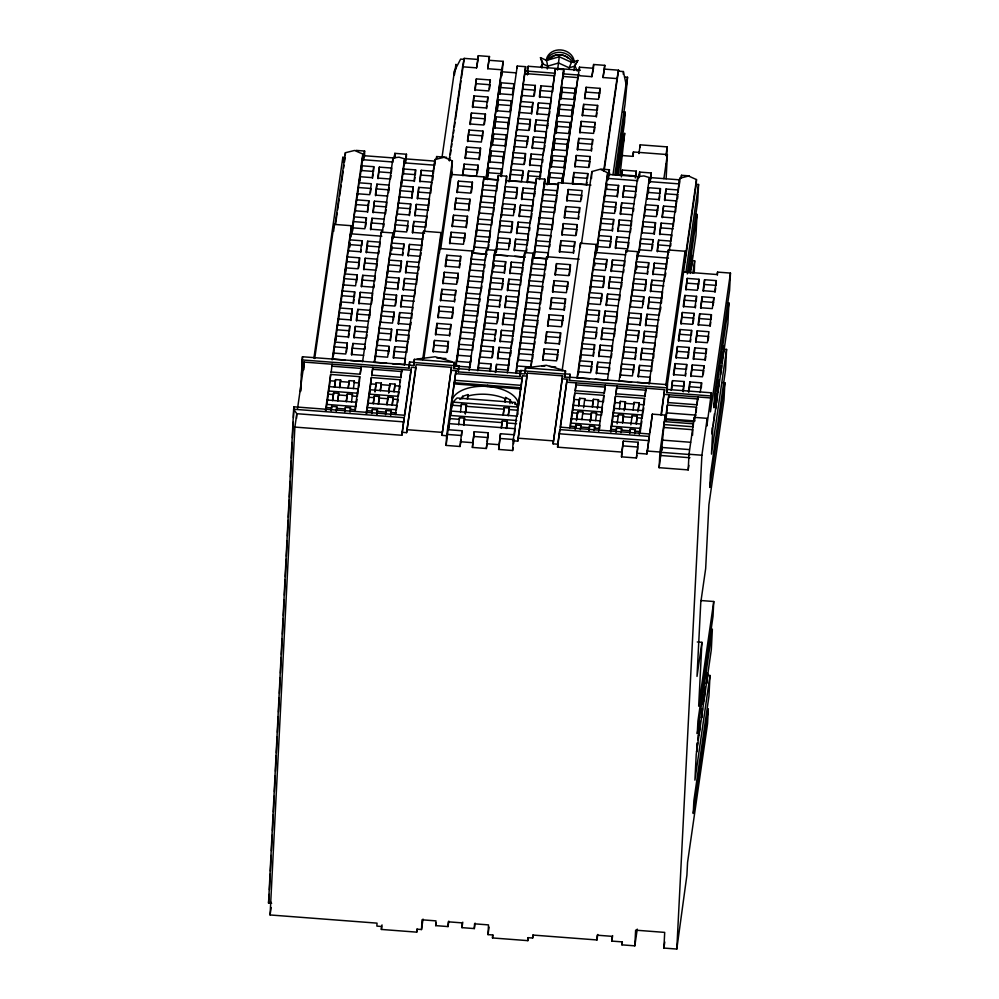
<?xml version="1.0" encoding="UTF-8"?>
<svg xmlns="http://www.w3.org/2000/svg" width="999" height="999" viewBox="0 0 999 999"><rect width="100%" height="100%" fill="white"/><g stroke="black" fill="none" stroke-linecap="round" stroke-linejoin="round"><path stroke-width="1.5" d="M666.832 388.386L696.228 184.328L698.563 184.503L697.677 201.761L687.287 273.901M342.794 162.338L342.832 157.305L345.167 157.48L344.493 162.113M691.433 263.199L691.121 269.206L692.357 260.677L694.68 260.864L694.255 272.665M694.717 214.273L697.04 214.448L695.991 235.077L690.459 273.451M269.218 894.392L268.544 903.059L271.653 903.296M269.455 889.722L270.242 874.137M270.404 871.016L271.191 855.431M271.428 850.761L272.228 835.176M272.465 830.506L273.251 814.922M273.414 811.8L274.201 796.228M274.438 791.545L275.237 775.961M275.474 771.29L276.261 755.706M276.423 752.597L277.21 737.012M277.447 732.329L278.246 716.758M278.484 712.075L279.196 698.051M279.433 693.381L280.22 677.797M280.457 673.126L281.256 657.542M281.406 654.42L282.205 638.836M282.442 634.165L283.229 618.581M283.391 615.471L284.178 599.887M284.415 595.204L285.214 579.62M285.364 576.51L286.238 559.365M286.401 556.256L287.188 540.671M287.425 536.001L288.224 520.417M288.374 517.295L289.248 500.149M289.41 497.04L290.197 481.456M290.434 476.785L291.233 461.201M291.383 458.079L292.183 442.495M292.42 437.824L293.207 422.24M293.444 417.57L293.993 406.805L404.433 415.247L411.338 367.295L415.996 367.644L411.413 399.388M417.145 929.12L416.72 932.142L381.381 929.445L381.531 926.473L376.873 926.11L377.023 923.138L270.08 914.959L294.88 427.085L296.803 413.698L293.644 409.24L293.993 406.805M296.566 418.369L296.803 413.698L403.758 421.878L404.083 417.682L293.644 409.24L268.544 903.059L270.854 902.072M300.412 391.521L302.472 356.755L409.415 364.935L409.578 361.963L414.223 362.325L414.373 359.34L454.358 362.4L453.758 368.544L458.404 368.893L458.866 365.734L454.208 365.372M300.736 390.996L301.211 381.668M301.523 375.437L302.472 356.755M303.858 369.692L304.245 362.088L297.54 408.541M333.691 231.331L334.041 224.388L351.473 225.712L350.911 236.825M326.086 410.302L327.272 400.012L356.343 402.235M327.335 401.685L329.208 386.625L358.266 388.848M329.483 386.8L330.669 374.438L359.727 376.66L359.465 381.743M333.304 355.432L333.429 353.047L345.754 353.983L347.327 343.032L335.002 342.095L333.579 355.07M331.206 410.701L331.68 406.368L336.8 406.768L336.326 411.089M335.764 338.386L335.639 340.771L338.336 318.968L350.661 319.905L352.235 308.953L339.91 308.004L338.486 320.991M345.279 155.095L345.404 152.722L354.545 150.462L362.837 154.058L362.462 161.388M332.667 400.574L333.616 392.982L338.723 393.369L337.774 400.961M338.211 321.341L338.336 318.968M334.59 387.187L335.539 379.595L340.659 379.982L339.71 387.575M340.671 304.308L340.547 306.681L343.244 284.877L355.569 285.826L357.155 274.875L344.83 273.926L343.594 285.539M345.642 269.031L345.467 272.602L348.164 250.799L360.477 251.748L362.063 240.784L349.737 239.847L348.514 251.448M349.95 246.978L350.149 243.019M350.412 237.725L350.612 233.766L381.855 236.226M352.322 231.393L352.51 227.822L364.835 228.771L366.408 217.807L354.083 216.87L352.46 231.219M346.491 351.898L347.327 343.032M344.917 411.75L345.404 407.417L350.512 407.817L350.437 409.403L355.544 409.79M337.462 325.05L349.787 325.999L349.538 330.756L337.212 329.807M355.307 211.438L357.417 193.744L369.742 194.68L371.316 183.729L358.991 182.792L357.567 195.767M346.378 401.623L347.327 394.031L352.447 394.418L352.36 396.016L357.48 396.403M357.292 196.129L357.417 193.744M351.011 320.554L352.235 308.953M349.263 380.644L348.176 388.149L349.263 380.644L354.37 381.031L354.295 382.617L359.403 383.017M361.451 165.747L373.776 166.683L372.19 177.647L359.877 176.698L359.628 181.456L362.674 157.23M342.37 290.971L354.695 291.908L354.458 296.666L342.133 295.729M351.673 355.07L352.909 343.456L365.234 344.405M361.763 170.767L362.05 165.21M356.518 282.367L357.155 274.875M354.133 338.024L355.357 326.423L367.682 327.36L367.57 329.745M363.461 160.277L364.61 151.049L356.006 150.387M359.428 261.401L359.603 257.829L347.277 256.893M356.593 320.991L357.817 309.378L370.142 310.327L369.505 317.819M362.063 240.784L361.813 245.554L349.5 244.605M359.041 303.946L360.277 292.332L372.602 293.281L372.477 295.654M355.607 408.728L356.131 403.696M362.487 280.057L362.724 275.299L375.05 276.236L374.812 280.994L362.487 280.057L361.501 286.9M357.53 395.342L358.054 390.309M366.283 220.192L366.408 217.807M363.961 269.867L365.184 258.254L377.51 259.203L377.385 261.576M367.632 212.375L368.868 200.774L356.543 199.825M360.352 373.614L361.201 366.446L360.077 374.225L331.019 372.003M367.395 245.979L367.644 241.221L379.957 242.158L379.72 246.915L367.395 245.979L366.408 252.822M373.776 166.683L373.539 171.453L361.213 170.504M365.11 346.778L364.985 349.163L352.659 348.226M370.754 229.845L371.99 218.244L384.315 219.181M373.214 212.799L374.438 201.199L386.763 202.135L386.588 205.707M375.674 195.767L376.898 184.153L389.223 185.102M366.783 413.424L367.969 403.121L397.028 405.344L396.391 409.727L367.332 407.505M378.122 178.721L379.358 167.12L391.683 168.057L391.496 171.628M368.019 404.795L369.892 389.735L398.963 391.958L398.326 396.341L369.268 394.118M369.73 392.907L371.353 377.56L400.412 379.782L400.287 382.317M371.79 375.811L372.827 367.332L371.703 375.124L400.761 377.347L401.885 369.555L400.849 378.034M377.01 414.198L377.485 409.877L372.365 409.49L372.29 411.076L367.17 410.676M381.193 233.641L381.268 232.055L392.894 232.942L392.545 239.96M375.149 358.629L375.274 356.243L387.6 357.192L389.173 346.241L376.86 345.292L375.424 358.266M373.351 403.683L374.3 396.091L379.408 396.491L378.471 404.083M377.485 343.968L377.734 339.21L390.06 340.147L391.633 329.195L379.308 328.246L378.084 339.86M375.062 391.795L376.223 382.704L381.343 383.092L380.394 390.684M380.532 322.814L382.642 305.12L394.967 306.069L396.541 295.117L384.215 294.168L382.592 308.516M388.586 192.595L389.098 187.475M385.452 288.736L387.55 271.041L399.875 271.99L401.461 261.026L389.135 260.09L387.512 274.438M392.769 162.313L392.982 157.954L398.976 157.18L404.607 158.841L404.32 164.598M387.375 274.613L387.487 272.228M394.58 158.317L394.83 153.359L406.456 154.246L406.206 159.203M390.359 254.658L392.819 234.528M391.783 250.287L391.983 246.478M394.23 233.404L394.355 231.031L406.68 231.968L408.254 221.016L395.929 220.067L394.505 233.042M388.536 353.733L389.111 347.427M390.721 415.247L391.196 410.926L386.089 410.539L386.001 412.125L377.397 411.463M387.075 404.732L388.012 397.14L393.131 397.54L392.182 405.132L393.131 397.54M391.446 332.767L391.633 329.195M397.165 214.635L399.263 196.94L411.588 197.889L413.174 186.925L400.849 185.989L399.425 198.963M388.786 392.844L389.947 383.753L395.055 384.14L394.118 391.733M393.456 319.655L394.093 312.15L381.768 311.213M401.598 182.28L401.486 184.665L404.533 160.427M396.366 298.676L396.541 295.117M394.518 351.423L394.755 346.665L407.08 347.602L406.843 352.36L394.518 351.423L393.531 358.266M403.608 173.963L403.821 169.805M397.764 289.673L399.001 278.072L386.675 277.123M395.979 341.221L397.215 329.62L409.54 330.569L410.189 325.999M401.273 264.598L401.461 261.026M399.425 317.345L399.662 312.575L411.988 313.524L411.75 318.281L399.425 317.345L398.439 324.188M391.583 243.044L403.908 243.993L403.671 248.751L391.346 247.802M400.899 307.143L402.122 295.542L414.448 296.478L415.109 291.92M403.346 290.11L404.583 278.496L416.895 279.445L417.782 273.351L405.457 272.415L407.03 261.451L419.355 262.4L420.017 257.829M405.806 273.064L407.03 261.451M398.389 203.034L410.714 203.971L410.477 208.729L398.151 207.792M408.266 256.019L409.49 244.418L421.815 245.354L423.551 231.231L440.996 232.567L440.422 243.669M411.938 198.539L413.174 186.925M294.88 427.085L401.823 435.264L404.083 417.682M403.296 168.943L415.621 169.892L415.384 174.65L403.059 173.701M412.612 233.042L413.836 221.441L426.161 222.377M415.06 216.009L416.296 204.395L428.621 205.344L429.495 199.251L417.17 198.314L418.743 187.362L431.068 188.299L430.831 193.057L418.506 192.12L417.52 198.963M302.023 359.927L408.966 368.107L409.578 361.963M418.506 192.12L418.743 187.362M401.973 432.292L406.618 432.642L416.146 364.672L451.486 367.37L441.958 435.352L446.615 435.701L455.981 370.704L451.336 370.342M419.98 181.918L421.203 170.317L433.529 171.254L434.752 162.737M416.72 283.004L416.895 279.445M409.115 365.122L413.761 365.484L414.373 359.34M421.628 248.926L421.815 245.354M426.098 223.576L425.924 227.148L413.598 226.199M428.496 207.717L428.621 205.344M433.404 173.639L433.529 171.254M434.615 165.509L434.915 159.565L444.056 157.305L452.347 160.901L451.523 177.298M436.575 158.541L436.675 156.556L446.678 157.33M433.241 352.035L434.478 340.434L448.426 341.496L448.301 343.881M439.51 252.697L439.722 248.539L472.277 251.024L470.067 270.704M436.688 328.147L436.925 323.389L450.874 324.463L450.636 329.22L436.688 328.147L435.701 335.002M438.161 317.957L439.385 306.356L453.334 307.417L453.209 309.802M441.595 294.068L441.845 289.31L455.794 290.372L455.544 295.142L441.595 294.068L440.609 300.924M443.069 283.878L444.293 272.265L458.241 273.339L457.417 282.205M454.258 75.1L454.47 70.941L460.639 59.103L464.123 59.378L464.173 58.379L478.121 59.453L476.56 67.857L462.612 66.783L449.088 160.589M455.656 69.755L455.931 64.323L454.395 74.975M446.516 259.99L446.753 255.232L460.701 256.293L460.464 261.051L446.516 259.99L445.529 266.833M451.298 177.085L451.436 174.438L483.991 176.923L481.381 199.338M449.875 243.856L451.098 232.255L465.047 233.316L464.41 240.821M416.72 932.142L416.87 929.17L421.516 929.532L423.027 919.068M441.958 435.352L451.486 367.37M452.322 226.823L453.558 215.21L467.507 216.284L467.32 219.842M454.782 209.778L456.006 198.177L469.955 199.238L468.731 210.839M457.242 192.732L458.466 181.131L472.415 182.193L472.24 185.764M421.516 929.532L422.015 919.804L435.964 920.878L435.714 925.636L448.039 926.572L448.826 921.103M461.051 439.635L460.064 446.491L446.116 445.417L446.615 435.701M446.116 445.417L448.813 423.613L515.309 428.708M448.738 425.112L448.514 429.57L450.886 411.064L517.382 416.146M450.886 411.064L450.724 414.235L451.998 398.339M462.874 175.724L464.098 164.123L478.046 165.185L477.41 172.69M453.758 368.544L454.358 362.4M451.448 409.24L453.384 401.648L457.03 397.989L515.097 402.435L517.619 406.568L517.944 414.323M454.42 382.717L520.916 387.799L518.344 406.393A33.367 17.532 2.9 0 0 487.599 386.451A33.367 17.532 2.9 0 0 451.848 401.311L455.981 370.704M454.707 381.468L454.77 380.282L521.266 385.364L521.203 386.551L522.477 375.786L527.122 376.148L527.272 373.164L562.612 375.874L553.096 443.843L557.742 444.205L559.852 429.595L649.125 436.426L648.913 439.223M466.308 151.836L466.558 147.078L480.507 148.139L480.257 152.909L466.308 151.836L465.322 158.679M456.318 366.109L456.668 359.365M457.317 357.642L457.442 355.257L471.391 356.318L470.517 362.412L456.568 361.338L457.442 355.257M467.782 141.646L469.006 130.032L482.954 131.106L482.317 138.599M457.392 358.653L459.89 338.211L473.838 339.285L473.189 343.843M565.347 373.876L569.992 374.238L569.542 377.397L564.885 377.035L565.496 370.904L525.511 367.844L525.362 370.816L520.704 370.467L520.104 376.598L458.254 371.878L458.404 368.893M470.242 124.6L471.466 112.999L485.414 114.061L485.239 117.632M458.254 371.878L458.866 365.734M460.239 338.873L462.35 321.178L476.298 322.24L475.299 330.706M462.175 324.75L462.35 321.178M473.676 100.712L473.926 95.954L487.874 97.015L487.624 101.786L473.676 100.712L472.689 107.567M463.686 314.985L464.81 304.133L478.758 305.195L477.634 316.046L463.686 314.985L462.3 324.563M475.149 90.522L476.373 78.909L490.322 79.982L490.209 82.355M463.723 425.199L464.585 418.131L459.478 417.744L459.39 419.33L450.099 418.618M478.184 58.192L478.309 55.682L489.473 56.531L487.724 68.706L501.673 69.768L503.234 61.364L489.285 60.302M465.159 304.782L467.257 287.088L481.206 288.162L480.332 294.243L466.383 293.182M465.359 413.836L466.521 404.745L461.401 404.345L461.326 405.931L453.034 405.307M467.145 289.473L467.257 287.088M460.064 446.491L461.888 430.769L447.939 429.707M467.482 399.051L467.982 394.568L462.549 396.353L462.475 397.939L459.815 399.413M468.593 280.894L469.717 270.055L483.666 271.116L482.542 281.968L468.593 280.894L467.42 289.111M461.888 430.769L461.65 435.527L447.702 434.465M474.413 247.727L476.523 230.032L490.472 231.106L489.41 240.759M476.461 231.231L476.273 234.79L478.971 212.999L492.919 214.061L492.27 218.631M470.392 364.785L470.616 360.427M479.32 213.649L481.431 195.954L495.379 197.015L494.38 205.482M481.243 199.525L481.368 197.14M448.039 926.572L448.289 921.815L462.237 922.889L461.988 927.646L474.313 928.583L475.099 923.113M486.938 444.393L486.338 448.501L472.39 447.427L474.213 431.718L488.161 432.779L487.325 441.645M472.39 447.427L474.213 431.718M488.399 172.752L488.648 167.982L501.66 168.981L501.423 173.739L488.399 172.752L487.412 179.595M478.246 370.554L478.983 361.064M489.872 162.55L491.096 150.949L504.12 151.935L502.884 163.549M480.107 357.617L482.217 339.922L494.305 340.846L495.879 329.895L483.791 328.971L482.367 341.945M486.313 254.683L486.575 249.663L494.942 250.299L494.53 258.366M482.092 342.307L482.217 339.922M493.306 138.661L493.556 133.903L506.568 134.902L506.331 139.66L493.306 138.661L492.32 145.517M484.552 325.262L484.428 327.647L487.125 305.844L499.213 306.768L500.799 295.816L488.698 294.88L487.275 307.867M494.78 128.471L496.003 116.858L509.028 117.857L507.455 128.809L494.43 127.822L496.003 116.858M491.983 221.341L491.808 224.912L477.859 223.838M497.24 111.426L498.464 99.825L511.488 100.824L511.301 104.383M489.46 291.184L489.335 293.556L492.032 271.753L504.12 272.69L505.706 261.726L493.618 260.801L492.382 272.415M500.674 87.537L500.924 82.78L513.936 83.779L513.698 88.536L500.674 87.537L499.687 94.393M501.373 75.724L501.573 71.753L516.446 72.89M503.234 61.364L501.785 75.912M506.331 182.642L506.655 176.199L498.289 175.562L496.715 190.821L482.767 189.76M487.599 386.451L487.662 385.252M493.818 267.882L494.03 263.836M496.203 252.347L496.378 248.788L508.479 249.713L510.052 238.749L497.964 237.824L496.341 252.173M486.338 448.501L488.161 432.779M490.334 371.478L490.971 363.973L478.883 363.049L479.757 356.968L491.845 357.892L493.431 346.928L481.343 346.004M493.244 350.499L493.431 346.928M500.174 225.549L500.424 220.791L512.512 221.716L512.262 226.473L500.174 225.549L499.188 232.392M501.173 217.083L501.298 214.698L513.386 215.622L514.96 204.67L502.872 203.746L501.448 216.721M495.879 329.895L495.641 334.653L483.553 333.728M498.151 316.421L498.339 312.849L486.251 311.925M504.095 198.314L505.332 186.701L517.42 187.625L517.232 191.196M495.916 371.903L496.553 364.398L508.641 365.322L509.515 359.24L497.427 358.316L499.013 347.365L511.101 348.289L511.975 342.195L499.887 341.271L501.461 330.319L513.548 331.243L514.435 325.162L502.335 324.238L503.921 313.274L516.008 314.198L515.771 318.968L503.671 318.044L502.684 324.887M508.391 125.362L508.966 119.043M500.799 295.816L500.549 300.574L488.461 299.65M497.777 358.966L499.013 347.365M503.134 281.144L503.246 278.771L491.158 277.847M500.237 341.92L501.461 330.319M504.483 273.339L505.706 261.726M509.74 181.306L511.838 163.611L523.926 164.535L525.511 153.571L513.424 152.647L512.187 164.261M503.671 318.044L503.921 313.274M517.145 68.019L517.257 66.046L525.624 66.683L525.324 72.627M474.313 928.583L474.55 923.825L488.499 924.899L488.012 934.614L492.657 934.964L492.507 937.949L527.847 940.646L528.284 937.624M513.011 447.764L512.612 450.512L498.663 449.438L500.487 433.728L514.435 434.79L515.097 430.232M505.144 307.842L506.368 296.241L518.469 297.165L519.343 291.071L507.255 290.147L508.828 279.196L520.916 280.12L520.679 284.877L508.591 283.953L507.604 290.809M514.173 148.951L514.298 146.566L526.386 147.49L527.959 136.538L515.871 135.614L514.248 149.962M509.415 246.254L509.989 239.947M498.663 449.438L500.487 433.728M508.591 283.953L508.828 279.196M506.493 428.471L507.367 421.403L502.26 421.016L502.172 422.602L464.51 419.717M517.095 130.182L519.205 112.487L531.293 113.411L532.879 102.46L520.791 101.523L519.355 114.51M510.052 273.763L511.288 262.15L523.376 263.074L524.6 254.558M503.234 415.209L504.183 407.617L509.303 408.017L508.354 415.609M519.08 114.86L519.205 112.487M514.323 212.175L514.96 204.67M505.157 401.935L505.644 397.452L510.439 400.012L510.352 401.598L512.549 403.434M521.416 100.2L521.665 95.442L533.753 96.366L535.327 85.415L523.239 84.49L522.015 96.091M508.454 368.893L508.741 363.349M514.398 250.786L515.634 239.173L527.722 240.11L528.596 234.016L516.508 233.092L518.094 222.14L530.182 223.064L531.056 216.983L518.968 216.046L520.541 205.095L532.629 206.019L533.516 199.937L521.416 199.013L523.001 188.062L535.089 188.986L536.413 178.471L544.792 179.121L544.38 187.05M510.464 355.781L510.976 350.661M516.858 233.741L518.094 222.14M513.436 333.629L513.548 331.243M519.318 216.708L520.541 205.095M527.335 74.7L528.221 66.271L580.357 70.255M528.096 68.644L528.221 66.271M522.415 178.122L522.989 171.803M521.765 199.663L523.001 188.062M525.324 157.143L525.511 153.571M518.281 300.736L518.469 297.165M527.322 144.031L527.959 136.538M512.612 450.512L513.111 440.784L522.477 375.786M514.985 404.545L515.097 402.435M516.371 373.464L517.107 363.986M530.232 123.064L530.419 119.493L518.331 118.569M523.251 265.459L523.376 263.074M518.244 360.527L520.342 342.844L534.29 343.906L533.291 352.372M527.41 182.655L528.633 171.041L540.721 171.965L541.595 165.884L529.507 164.96L531.093 154.008L543.181 154.932L544.055 148.839L531.967 147.914L533.541 136.963L545.629 137.887L546.515 131.806L534.415 130.881L536.001 119.917L548.089 120.842L548.963 114.76L536.875 113.836L538.461 102.885L550.549 103.809L551.423 97.715L539.335 96.791L540.909 85.839L552.996 86.763L555.382 68.956L563.748 69.593L563.099 77.984M524.45 257.605L524.7 252.572L533.079 253.222L532.592 262.799M520.167 346.403L520.342 342.844M531.643 114.061L532.879 102.46M520.304 346.228L522.802 325.799L536.75 326.86L536.088 331.431M529.857 165.609L531.093 154.008M518.344 406.393L518.493 403.421M520.104 376.598L520.704 370.467M535.152 88.986L535.327 85.415M527.534 243.669L527.722 240.11M513.111 440.784L517.757 441.146L527.272 373.164M523.151 326.448L525.249 308.753L539.21 309.827L538.324 315.909L524.375 314.847M532.317 148.564L533.541 136.963M525.137 311.139L525.249 308.753M526.598 302.56L527.709 291.72L541.658 292.782L540.546 303.634L526.598 302.56L525.412 310.776M534.765 131.531L536.001 119.917M532.629 206.019L532.392 210.777L520.304 209.852M528.059 292.37L530.169 274.675L544.118 275.736M537.225 114.485L538.461 102.885M525.511 367.844L524.9 373.988L520.254 373.626M534.453 196.478L534.964 191.358M530.319 276.698L532.979 255.195M539.685 97.452L540.909 85.839M534.453 252.884L534.265 256.456L536.975 234.653L550.924 235.727L550.037 241.808L536.088 240.747M540.721 171.965L540.484 176.723L528.396 175.799M537.325 235.314L539.423 217.62L553.371 218.681L552.31 228.334M539.248 221.191L539.423 217.62M540.759 211.426L541.883 200.574L555.831 201.648L554.707 212.487L540.759 211.426L539.385 221.004M545.454 141.458L545.629 137.887M542.232 201.224L544.692 181.106M544.18 186.513L544.33 183.529L558.291 184.603L558.391 182.617L590.933 185.102M547.452 128.347L547.964 123.227M550.362 107.38L550.549 103.809M552.934 87.949L552.759 91.521L540.671 90.597M548.788 184.291L550.024 172.677L563.036 173.676L562.212 182.542M579.22 259.203L546.678 256.718L545.454 269.543L531.505 268.481M552.235 160.402L552.472 155.644L565.496 156.631L565.259 161.401L552.235 160.402L551.248 167.245M542.981 360.439L544.218 348.826L558.166 349.887L558.041 352.272M553.708 150.2L554.932 138.599L567.956 139.598L567.32 147.09M549.925 244.193L549.8 246.566L535.851 245.504M546.428 336.551L546.665 331.78L560.614 332.854L560.377 337.612L546.428 336.551L545.442 343.394M556.156 133.167L557.392 121.553L570.404 122.552L570.229 126.124M547.889 326.348L549.125 314.747L563.074 315.809L562.237 324.675M558.616 116.121L559.84 104.52L572.864 105.507L572.227 113.012M551.336 302.46L551.585 297.702L565.534 298.776L565.284 303.534L551.336 302.46L550.349 309.315M561.076 99.088L562.3 87.475L575.324 88.474L575.199 90.847M557.292 193.069L558.291 184.603M552.809 292.27L554.033 280.657L567.981 281.73L566.408 292.682L552.459 291.621L554.033 280.657M556.243 268.381L556.493 263.624L570.441 264.685L570.204 269.443L556.243 268.381L555.257 275.225M560.601 245.404L560.839 240.647L574.787 241.708L574.55 246.478L560.601 245.404L559.615 252.248M562.062 235.215L563.299 223.601L577.247 224.675L577.122 227.048M527.847 940.646L527.996 937.674L532.654 938.024L533.066 935.101M553.096 443.843L562.612 375.874M565.509 211.326L565.746 206.568L579.695 207.63L579.457 212.387L565.509 211.326L564.522 218.169M566.97 201.124L568.206 189.523L582.155 190.584L580.581 201.548L566.62 200.474L568.206 189.523M532.654 938.024L532.804 935.052L596.965 939.959L597.764 934.477M638.099 444.642L638.224 442.27L623.339 441.133L621.765 452.085L557.592 447.177L557.742 444.205M567.345 289.223L567.919 282.917M573.601 177.273L573.838 172.515L587.787 173.576L587.549 178.334L573.601 177.273L572.614 184.116M579.345 69.98L579.495 67.195L593.443 68.269L593.631 64.498L604.795 65.347L603.034 77.522L616.995 78.596L618.556 70.192L604.607 69.118M564.885 377.035L565.496 370.904M575.062 167.083L576.298 155.469L590.247 156.531L590.122 158.916M578.508 143.194L578.746 138.424L592.694 139.498L592.457 144.256L578.508 143.194L577.522 150.037M560.264 428.633L567.12 379.208L562.462 378.846M579.982 132.992L581.206 121.391L595.154 122.452L595.029 124.838M666.795 392.595L667.257 389.435L711.425 392.807L710.976 395.979L666.795 392.595L667.032 387.837L569.393 380.369L569.542 377.397M569.393 380.369L569.992 374.238M583.416 109.103L583.666 104.346L597.614 105.419L597.365 110.177L583.416 109.103L582.429 115.959M584.89 98.913L586.113 87.3L600.062 88.374L599.238 97.24M570.766 423.064L570.604 426.236L575.724 426.635L575.799 425.037L580.918 425.437L580.844 427.023L589.435 427.684L589.522 426.086L594.63 426.486L594.555 428.072L599.675 428.459L599.837 425.287L570.766 423.064L571.403 418.681L600.461 420.904M571.403 418.681L571.241 421.853L573.326 405.294L602.397 407.517L601.598 415.072L596.49 414.685L596.565 413.099L591.445 412.699L590.147 421.715M580.282 247.402L580.494 243.232L596.303 244.443L595.729 255.544M573.326 405.294L573.164 408.466L574.787 393.119L603.846 395.342L603.533 401.685L598.413 401.286L598.488 399.7L593.381 399.313L592.295 406.818M575.224 391.358L576.261 382.892L575.137 390.684L604.208 392.907L605.319 385.114L604.283 393.581M578.121 374.15L578.246 371.765L590.571 372.714L592.145 361.763L579.82 360.814L578.396 373.788M576.785 419.243L577.734 411.65L582.842 412.05L582.767 413.636L591.371 414.285L591.445 412.699M580.581 357.105L580.456 359.49L583.154 337.687L595.479 338.636L597.052 327.672L584.74 326.735L583.304 339.71M579.657 398.264L578.583 405.769L579.657 398.264L584.777 398.651L584.702 400.237L593.294 400.899L593.381 399.313M583.041 340.072L583.154 337.687M591.495 178.509L591.845 171.566L600.174 169.256L607.667 172.777L607.292 180.12M585.489 323.027L585.377 325.412L588.074 303.609L600.387 304.545L601.972 293.594L589.647 292.657L588.224 305.632M592.107 275.612L604.42 276.548L602.847 287.512L590.521 286.563L590.284 291.321L592.981 269.518L605.307 270.467L606.88 259.515L594.555 258.566L593.331 270.18M594.767 265.709L594.892 263.062M595.229 256.443L595.441 252.485L625.661 254.795M597.14 250.112L597.327 246.553L609.652 247.49L611.226 236.538L598.901 235.589L597.277 249.937M592.02 364.136L592.145 361.763M582.28 343.768L594.605 344.717L594.355 349.475L582.042 348.539M600.137 230.157L602.235 212.462L614.56 213.411L616.133 202.447L603.821 201.511L602.197 215.859M602.122 214.847L602.235 212.462M604.457 200.187L604.695 195.429L617.02 196.366L618.593 185.414L606.268 184.465L605.044 196.079M587.187 309.69L599.512 310.639L599.275 315.397L586.95 314.448M596.503 373.788L597.727 362.187L610.052 363.124M606.58 189.485L606.868 183.941M601.336 301.086L601.91 294.78M598.95 356.755L600.187 345.142L612.499 346.091L612.325 349.65M608.279 178.996L609.427 169.768L601.061 169.131M604.42 276.548L604.183 281.306L591.858 280.369M601.41 339.71L602.634 328.097L614.959 329.046M606.243 267.008L606.88 259.515M603.871 322.665L605.094 311.064L617.419 312L617.232 315.572M604.108 171.029L618.556 70.192M607.305 298.776L607.554 294.018L619.867 294.967L619.63 299.725L607.305 298.776L606.318 305.632M611.101 238.911L611.226 236.538M608.778 288.586L610.002 276.985L622.327 277.922L622.202 280.307M601.361 218.556L613.686 219.493L613.436 224.251L601.123 223.314M612.225 264.698L612.462 259.94L624.787 260.876L624.537 265.634L612.225 264.698L611.238 271.541M616.021 204.832L616.133 202.447M623.251 74.226L623.388 71.553L618.506 71.179M617.37 197.015L618.593 185.414M615.584 248.564L616.808 236.963L629.133 237.899M622.015 134.428L623.201 139.985L622.926 145.342L624.687 133.167L619.967 175.562M623.388 71.553L626.048 84.066L625.774 89.423L627.534 77.248L624.587 77.023M619.018 224.675L619.268 219.917L631.58 220.866L631.343 225.624L619.018 224.675L618.031 231.531M622.752 111.938L625.074 112.113L624.55 122.427L617.032 174.588M636.113 174.725L636.288 171.154L622.34 170.08L622.102 174.837L636.051 175.911M627.534 77.248L625.024 104.296L614.872 174.725M614.323 336.538L614.897 330.232M620.491 214.485L621.715 202.884L634.04 203.821M610.901 432.092L612.087 421.79L641.146 424.013M611.975 423.913L612.087 421.79M622.951 197.44L624.175 185.839L636.5 186.776L636.313 190.347M612.137 423.464L614.023 408.404L643.081 410.626M613.91 410.527L614.023 408.404M614.073 410.077L615.471 396.228L644.542 398.451L644.28 403.521M615.908 394.48L616.945 386.001L615.821 393.793L644.892 396.016L646.016 388.224L644.979 396.703M640.933 425.474L640.359 431.568L635.239 431.181L635.327 429.595L630.207 429.208L630.132 430.794L621.528 430.132L621.603 428.546L616.495 428.159L616.408 429.745L611.301 429.345M626.011 252.36L626.086 250.774L637.712 251.661L637.362 258.691M619.979 377.347L620.092 374.975L632.417 375.911L633.99 364.96L621.678 364.011L620.254 376.998M622.589 422.752L623.538 415.159L618.418 414.76L618.344 416.346L613.224 415.959M624.512 409.353L625.461 401.773L620.354 401.373L620.267 402.959L615.159 402.572M633.191 156.331L633.416 151.973L667.357 154.57L666.133 178.771M623.888 351.735L624.125 346.978L636.45 347.914L636.213 352.672L623.888 351.735L622.901 358.579M625.362 341.546L626.585 329.932L638.91 330.881L638.274 338.374M627.347 326.223L627.222 328.609L629.045 312.887L641.358 313.836L641.121 318.594L628.796 317.657M596.965 939.959L597.215 935.201L612.087 936.338L611.85 941.095L622.077 941.882L621.927 944.854L634.827 945.841L637.25 929.107M636.8 455.244L636.4 457.979L621.528 456.843L621.765 452.085M621.528 456.843L623.339 441.133M630.269 307.455L631.493 295.854L643.818 296.79L643.181 304.295M637.587 181.044L637.799 176.673L643.843 175.911L649.425 177.56L649.138 183.317M638.998 152.41L638.935 153.596L640.197 144.83L667.17 146.89L666.695 156.094M632.255 292.145L632.13 294.53L633.953 278.808L646.278 279.757L646.091 283.329M640.059 147.477L640.197 144.83M639.397 177.035L639.647 172.078L651.273 172.977L651.023 177.934M636.163 266.533L636.413 261.775L648.726 262.712L648.488 267.47L636.163 266.533L635.177 273.376M636.613 269.006L636.8 265.197M637.075 259.765L637.212 257.043M639.06 252.123L639.173 249.75L651.498 250.687L653.071 239.735L640.759 238.798L639.323 251.773M633.354 372.452L633.99 364.96M636.301 423.801L637.25 416.208L632.142 415.809L632.055 417.395L623.451 416.745M638.236 410.402L639.185 402.822L634.065 402.422L633.99 404.008L625.386 403.359M641.982 233.354L643.206 221.753L655.531 222.69L654.308 234.303M644.243 217.682L645.666 204.708L657.991 205.657L657.155 214.523M647.876 192.432L648.126 187.675L660.439 188.611L660.202 193.369L647.876 192.432L646.89 199.276M638.349 376.985L639.572 365.384L651.897 366.321M648.438 192.695L648.651 188.524M636.4 457.979L638.224 442.27M640.809 359.952L642.032 348.339L654.357 349.288L655.232 343.194L642.906 342.257L644.492 331.306L656.805 332.242L656.568 337L644.243 336.064L643.256 342.907M644.243 336.064L644.492 331.306M645.716 325.874L646.94 314.26L659.265 315.209L659.927 310.639M642.345 417.12L642.869 412.088M648.176 308.828L649.4 297.215L661.725 298.164L662.599 292.083L650.274 291.134L651.86 280.182L664.173 281.119L664.834 276.561M652.959 242.12L653.071 239.735M650.624 291.783L651.86 280.182M653.084 274.75L654.308 263.137L666.633 264.086L668.368 249.95L685.114 251.236L684.552 262.337L696.478 179.57L688.523 176.011L679.732 178.284L669.355 250.324M636.65 453.221L646.877 454.008L652.347 414.148L665.247 415.134L665.009 419.78M651.835 367.52L651.66 371.091L639.335 370.142M657.429 251.773L658.653 240.16L670.978 241.109M654.233 351.66L654.357 349.288M659.889 234.728L661.113 223.127L673.438 224.063L674.313 217.982L661.987 217.033L663.573 206.081L675.886 207.018L676.773 200.936L664.447 200L666.021 189.036L678.346 189.985L679.57 181.456M652.347 414.148L649.987 432.38M662.337 217.682L663.573 206.081M665.996 169.905L666.308 163.761M664.797 200.649L666.021 189.036M661.725 298.164L661.475 302.922L649.163 301.985M666.445 267.657L666.633 264.086M634.827 945.841L635.626 930.169L664.697 932.392L663.898 948.063L676.798 949.05L686.912 875.136L687.562 862.437L707.554 723.676L708.316 708.803L693.231 813.486L693.868 800.798L708.953 696.116L710.002 675.486L707.679 675.312L706.455 683.828L706.605 680.831M688.848 465.347L688.199 469.905L659.128 467.682L659.927 452.01L665.247 415.134M670.853 243.481L670.741 245.866L658.416 244.917M659.128 467.682L661.75 447.465L689.285 449.575M661.75 447.465L661.588 450.649L664.31 421.59L693.381 423.813L693.231 426.785L664.16 424.563M661.388 415.122L664.61 389.647L566.957 382.18M673.314 226.448L673.438 224.063M664.235 426.848L664.372 424.026M675.836 208.217L675.649 211.788L663.324 210.839M667.257 389.435L667.494 384.677L569.842 377.21M665.946 420.417L667.432 404.982L696.49 407.205L696.228 412.487M678.221 192.357L678.346 189.985M667.869 403.221L668.905 394.755L667.782 402.547L696.84 404.77L697.964 396.978L696.927 405.444M679.432 184.241L679.732 178.284M681.405 177.273L681.505 175.287L689.41 175.886M671.69 389.51L672.527 380.644L684.265 381.543L684.09 385.114M674.737 368.369L674.987 363.611L686.725 364.498L686.488 369.268L674.737 368.369L673.751 375.212M676.211 358.166L677.434 346.566L689.185 347.465L689.06 349.837M679.657 334.278L679.894 329.52L691.633 330.419L691.395 335.177L679.657 334.278L678.671 341.134M681.118 324.088L682.354 312.487L694.093 313.386L693.968 315.759M684.565 300.2L684.802 295.442L696.54 296.341L696.303 301.099L684.565 300.2L683.578 307.043M686.038 290.01L687.262 278.396L699 279.295L698.164 288.162M689.922 272.652L690.084 269.643M692.007 263.112L692.382 255.532M696.228 184.328L696.478 179.57M689.61 386.725L689.847 381.968L701.585 382.867L701.348 387.624L689.61 386.725L688.823 392.207M691.071 376.536L692.307 364.935L704.045 365.834L703.92 368.206M688.199 469.905L688.998 454.233L694.305 417.357L707.205 418.344L706.817 426.073L710.976 395.979M694.517 352.647L694.755 347.889L706.505 348.788L706.256 353.546L694.517 352.647L693.531 359.49M695.991 342.457L697.215 330.844L708.953 331.743L707.379 342.707L695.641 341.808L697.215 330.844M692.519 435.352L692.806 429.707L663.748 427.485M694.155 420.454L694.305 417.357M699.425 318.569L699.675 313.811L711.413 314.71L711.176 319.468L699.425 318.569L698.438 325.412M700.898 308.379L702.122 296.765L713.873 297.665L713.236 305.157M704.345 284.49L704.582 279.72L716.32 280.619L716.083 285.377L704.345 284.49L703.358 291.333M676.798 949.05L701.897 455.232L707.205 418.344M711.425 392.807L710.464 411.85L730.456 273.089L717.557 272.103L717.195 274.538L683.603 271.965M717.394 275.075L717.557 272.103M711.775 433.903L712.075 427.897M697.277 641.982L701.922 642.332L698.676 706.193L713.761 601.51L700.861 600.524M697.09 742.981L696.628 751.997L697.664 742.906M713.199 425.949L713.423 421.441M697.814 739.897L698.039 735.401M714.073 419.867L714.385 413.861M699.387 728.945L699.088 734.952L700.336 721.353M715.659 408.916L716.108 399.9M716.533 402.822L716.995 393.818M701.997 708.903L701.535 717.906L702.572 708.828M718.106 391.87L718.418 385.864M702.796 704.32L702.946 701.31M718.993 385.776L719.292 379.782M704.295 694.867L703.995 700.873L705.257 687.275M720.566 374.825L721.028 365.821M721.44 368.743L721.59 365.734M721.753 362.737L721.977 358.229M706.755 677.821L706.98 673.314M723.026 357.792L723.326 351.785M707.329 677.747L707.554 673.189M723.9 351.698L724.213 345.629M713.761 601.51L713.011 616.383L697.926 721.066L697.277 733.766L712.362 629.083L711.313 649.7L696.228 754.382L694.917 780.169L710.002 675.486M722.552 382.58L724.887 382.767L724 400.012L708.915 504.695L705.669 568.556L700.761 602.634L697.015 676.41L701.922 642.332M724.25 349.263L726.573 349.438L725.524 370.067L710.439 474.75L709.802 487.437L724.887 382.767M726.61 302.859L728.933 303.034L727.884 323.664L712.799 428.346L711.488 454.12L726.573 349.438M730.456 273.089L729.582 290.347L714.497 395.03L713.848 407.717L728.933 303.034M557.592 447.177L559.852 429.595M573.901 70.479L574.512 66.221L577.809 60.502L571.503 62.325L559.265 56.756L557.592 70.092M313.898 358.104L342.832 157.305M314.71 358.516L334.041 224.388M335.027 224.763L345.404 152.722M335.589 223.901L337.15 213.087M337.6 209.99L339.148 199.188M339.598 196.091L341.159 185.277M341.596 182.193L343.156 171.378M343.606 168.294L344.043 165.197M332.155 359.852L351.473 225.712M333.429 353.047L332.555 359.128L344.867 360.077M335.002 342.095L335.876 336.001L348.201 336.95L349.787 325.999M339.91 308.004L340.796 301.923L353.109 302.872L354.695 291.908M344.83 273.926L345.704 267.844L358.029 268.781L359.603 257.829M349.737 239.847L351.323 228.896M325.449 410.664L330.669 374.438M331.106 372.689L332.143 364.223L332.043 366.196L361.101 368.419M351.361 233.754L362.837 154.058M351.636 233.916L352.51 227.822M354.083 216.87L354.957 210.789L367.282 211.726L368.868 200.774M358.991 182.792L359.877 176.698M363.361 159.69L364.61 151.049M331.094 410.477L331.68 406.368M332.53 400.487L333.616 392.982M334.453 387.1L335.539 379.595M336.201 410.876L336.8 406.768M337.65 400.886L338.723 393.369M339.573 387.487L340.659 379.982M348.551 337.6L349.151 333.491M353.471 303.521L354.058 299.413M358.579 268.069L359.165 263.961M360.826 252.397L361.226 249.65M365.572 226.686L366.171 222.577L353.846 221.628M370.479 192.595L371.079 188.486L358.753 187.55M372.552 178.297L373.139 174.188M270.08 914.959L271.154 907.517M352.909 343.456L351.323 354.42L363.648 355.357M355.357 326.423L353.783 337.375L366.109 338.311M357.817 309.378L356.243 320.329L368.556 321.278M360.277 292.332L358.691 303.296L371.016 304.233M362.724 275.299L361.151 286.251L373.476 287.2M365.184 258.254L363.611 269.206L375.924 270.155M367.644 241.221L366.059 252.173L378.384 253.109M371.99 218.244L370.404 229.196L382.729 230.132M374.438 201.199L372.864 212.15L385.189 213.099M376.898 184.153L375.324 195.117L387.637 196.054M379.358 167.12L377.772 178.072L390.097 179.008M344.805 411.526L345.404 407.417M346.241 401.536L347.327 394.031M350.037 412.137L350.512 407.817M351.498 402.01L352.447 394.418M353.421 388.623L354.37 381.031M354.732 411.376L359.727 376.66M356.618 402.41L357.043 399.4M358.753 387.512L359.19 384.515M362.612 361.563L381.268 232.055M366.658 337.6L367.045 334.865M371.566 303.521L372.152 299.413M373.826 287.849L374.213 285.102M376.673 268.069L377.073 265.322M378.733 253.758L379.133 251.024M382.242 232.505L392.982 157.954M383.678 226.686L384.066 223.938L371.74 223.002M385.539 213.749L386.126 209.64M390.646 178.297L391.046 175.562M394.205 157.68L394.83 153.359M394.73 155.345L394.343 158.017L364.123 155.707M366.133 413.773L371.353 377.56M374.238 362.45L392.894 232.942M375.274 356.243L374.4 362.337L386.725 363.274M376.86 345.292L377.734 339.21M379.308 328.246L380.182 322.165L392.507 323.102L394.093 312.15M384.215 294.168L385.102 288.087L397.415 289.023L399.001 278.072M389.135 260.09L390.01 253.996L402.335 254.945L403.908 243.993M393.206 237.962L404.607 158.841M393.481 237.113L394.355 231.031M395.929 220.067L396.815 213.986L409.14 214.922L410.714 203.971M400.849 185.989L401.723 179.907L414.048 180.844L415.621 169.892M405.207 162.887L406.456 154.246M405.307 163.474L406.356 156.231M371.778 413.598L372.365 409.49M373.214 403.596L374.3 396.091M374.925 391.708L376.223 382.704M376.885 413.986L377.485 409.877M378.334 403.996L379.408 396.491M380.257 390.609L381.343 383.092M390.409 340.796L391.196 335.327M395.517 305.344L396.103 301.236M400.424 271.266L401.011 267.158M402.684 255.594L403.072 252.859M407.417 229.882L408.017 225.774L395.691 224.825M409.49 215.584L410.077 211.476M414.398 181.493L414.985 177.385M394.755 346.665L393.181 357.617L405.494 358.554L404.62 364.647L392.295 363.698M397.215 329.62L395.629 340.572L407.954 341.521L407.292 346.079M399.662 312.575L398.089 323.539L410.414 324.475M402.122 295.542L400.549 306.493L412.862 307.43L412.425 310.477M404.583 278.496L402.997 289.448L415.322 290.397M409.49 244.418L407.917 255.369L420.229 256.318M385.489 414.647L386.089 410.539M386.938 404.645L388.012 397.14M388.648 392.757L389.947 383.753M413.836 221.441L412.262 232.392L424.575 233.341M416.296 204.395L414.71 215.359L427.035 216.296L426.373 220.866M421.203 170.317L419.63 181.269L431.943 182.218L431.293 186.776M390.609 415.035L391.196 410.926M393.981 391.658L395.055 384.14M395.417 414.498L400.412 379.782M397.727 402.51L398.164 399.513L393.044 399.125M399.662 389.123L400.099 386.126L394.98 385.739M404.308 364.747L423.551 231.231M408.703 339.435L409.091 336.688M410.764 325.125L411.151 322.39M418.718 269.892L419.118 267.158L406.793 266.221M420.779 255.594L421.178 252.859M424.538 231.606L434.915 159.565M432.692 180.132L433.091 177.385M436.263 159.44L436.675 156.556M408.966 368.107L409.415 364.935M401.823 435.264L403.758 421.878M404.495 416.72L411.188 370.267L301.91 361.913M442.058 157.055L454.47 70.941M413.761 365.484L414.073 363.374M406.618 432.642L410.976 402.41M449.513 160.764L449.95 157.692M450.399 154.62L451.061 150.012M451.511 146.94L451.948 143.868M452.385 140.797L453.059 136.189M453.496 133.117L453.946 130.032M454.383 126.96L455.044 122.353M455.494 119.281L461.026 80.882M461.463 77.81L464.123 59.378M422.677 359.652L440.996 232.567M423.851 358.716L452.347 160.901M440.696 248.988L451.785 172.003M434.478 340.434L432.892 351.386L446.84 352.46L448.426 341.496M436.925 323.389L435.352 334.353L449.3 335.414L450.874 324.463M439.385 306.356L437.812 317.307L451.76 318.369L453.334 307.417M441.845 289.31L440.259 300.262L454.208 301.336L455.794 290.372M444.293 272.265L442.719 283.229L456.668 284.29L458.241 273.339M446.753 255.232L445.167 266.184L459.128 267.245L460.701 256.293M451.098 232.255L449.525 243.207L463.474 244.28L465.047 233.316M453.558 215.21L451.973 226.161L465.921 227.235L467.507 216.284M456.006 198.177L454.433 209.128L468.381 210.19L469.955 199.238M458.466 181.131L456.893 192.083L470.841 193.157L472.415 182.193M476.56 67.857L478.309 55.682M464.098 164.123L462.525 175.075L476.473 176.136L478.046 165.185M466.558 147.078L464.972 158.029L478.921 159.103L480.507 148.139M469.006 130.032L467.432 140.996L481.381 142.058L482.954 131.106M471.466 112.999L469.892 123.951L483.841 125.012L485.414 114.061M473.926 95.954L472.34 106.905L486.288 107.979L487.874 97.015M476.373 78.909L474.8 89.873L488.748 90.934L490.322 79.982M487.724 68.706L489.473 56.531M447.39 351.735L447.989 347.627M449.65 336.064L450.049 333.329M452.297 317.657L453.096 312.175L439.148 311.114M454.557 301.985L454.957 299.25M459.478 267.907L460.064 263.798M466.271 227.884L467.07 222.402M471.378 192.432L471.978 188.324M479.27 159.753L480.069 154.271M484.39 124.301L484.977 120.192M486.638 108.629L487.037 105.894M489.498 88.849L490.084 84.74L476.136 83.679M455.606 366.72L472.277 251.024M473.026 253.009L483.991 176.923M485.989 178.634L501.673 69.768M486.101 179.083L501.573 71.753M500.249 83.516L500.624 80.919M488.648 167.982L487.062 178.946L498.638 179.832M491.096 150.949L489.522 161.9L502.534 162.899L504.12 151.935M493.556 133.903L491.97 144.855L504.994 145.854L506.568 134.902M498.464 99.825L496.89 110.777L509.902 111.776L511.488 100.824M500.924 82.78L499.338 93.731L512.362 94.73L513.936 83.779M381.381 929.445L382.03 924.912M458.603 424.8L459.478 417.744M460.452 411.938L461.401 404.345M462.212 398.763L462.549 396.353M469.13 370.729L486.575 249.663M486.476 251.648L485.239 260.165L471.291 259.103M474.587 337.2L474.987 334.453M476.648 322.889L477.047 320.155M479.695 301.748L480.094 299.001L466.146 297.939M481.555 288.811L481.955 286.076M484.615 267.657L485.002 264.922L471.053 263.861M487.549 250.112L498.289 175.562M488.561 247.427L488.961 244.693M493.668 211.975L494.068 209.241M463.598 424.975L464.585 418.131M465.222 413.748L466.521 404.745M467.357 398.913L467.982 394.568M500.674 175.824L501.66 168.981M505.344 146.503L505.944 142.395M510.452 111.051L511.051 106.943M501.311 176.636L517.257 66.046M477.597 370.654L494.942 250.299M483.791 328.971L484.665 322.877L496.765 323.801L498.339 312.849M488.698 294.88L489.585 288.798L501.673 289.722L503.246 278.771M493.618 260.801L494.842 252.285M495.254 255.319L506.655 176.199M509.028 181.88L525.624 66.683M513.424 152.647L514.298 146.566M515.871 135.614L516.745 129.52L528.846 130.444L530.419 119.493M520.791 101.523L521.665 95.442M523.239 84.49L525.524 68.669M527.447 74.675L527.984 71.029L525.187 70.817M489.985 370.816L490.971 363.973M492.395 357.167L492.994 353.059M494.655 341.496L495.054 338.761M497.502 321.715L498.101 317.607L486.001 316.683M499.562 307.417L499.962 304.683M502.41 287.637L503.009 283.529L490.921 282.605M512.512 221.716L510.926 232.667L498.838 231.743M517.42 187.625L515.846 198.589L503.746 197.665M511.476 231.943L512.062 227.834M516.383 197.864L516.982 193.756M524.475 163.811L525.074 159.703M529.383 129.733L529.982 125.624M534.303 95.654L534.89 91.546M495.367 372.615L496.553 364.398M506.368 296.241L504.795 307.192L516.883 308.117L516.233 312.687M511.288 262.15L509.702 273.114L521.79 274.038L521.141 278.596M515.634 239.173L514.048 250.137L526.148 251.061M541.883 68.032L542.507 63.774L540.484 57.655L546.565 60.415L559.265 56.756M528.633 171.041L527.047 182.005L536.126 182.692M547.302 68.981L547.714 66.146L546.565 60.415M507.355 372.927L524.7 252.572M512.524 341.483L512.912 338.748M517.632 306.031L518.019 303.296M522.539 271.953L522.939 269.206M525.674 253.034L536.413 178.471M501.261 427.859L502.26 421.016M503.096 415.122L504.183 407.617M505.019 401.798L505.644 397.452M526.498 251.711L526.885 248.976M529.545 230.557L529.932 227.822L517.844 226.898M531.406 217.632L531.992 213.524M501.386 428.072L501.973 423.963M539.448 179.545L555.382 68.956M542.544 162.425L542.932 159.69L530.844 158.766M544.605 148.127L544.992 145.392M549.512 114.048L549.912 111.301M506.381 428.246L507.367 421.403M508.216 415.522L509.303 408.017M509.915 403.633L510.439 400.012M435.714 925.636L436.113 922.901M515.834 372.814L533.079 253.222M533.391 258.242L544.792 179.121M547.152 184.79L563.748 69.593M547.489 183.766L563.648 71.578M550.024 172.677L548.439 183.641L558.566 184.415M552.472 155.644L550.899 166.596L563.923 167.595L565.496 156.631M554.932 138.599L553.359 149.55L566.371 150.549L567.956 139.598M557.392 121.553L555.806 132.517L568.831 133.504L570.404 122.552M559.84 104.52L558.266 115.472L571.291 116.471L572.864 105.507M562.3 87.475L560.726 98.426L573.738 99.425L575.324 88.474M513.598 443.656L513.998 440.921M525.049 372.927L525.362 370.816M517.757 441.146L521.903 412.425M522.327 409.403L526.91 377.659M530.631 367.994L546.678 256.718M531.181 365.509L531.843 360.951L517.894 359.877L517.007 365.971L530.956 367.033M543.893 277.26L543.244 281.83L529.295 280.756M532.579 358.866L532.979 356.119M534.64 344.555L535.039 341.82M537.499 324.775L537.887 322.04M539.56 310.477L539.947 307.742M542.407 290.697L542.994 286.588L529.045 285.527M544.467 276.398L544.867 273.651M547.639 257.168L558.391 182.617M547.802 257.33L548.463 252.772L534.515 251.698L533.641 257.779L547.589 258.853M556.381 200.924L556.967 196.815M561.663 183.267L563.036 173.676M564.273 168.244L564.86 164.136M569.38 132.792L569.967 128.684M574.288 98.714L574.887 94.605M562.462 182.929L579.495 67.195M562.587 183.379L577.834 77.585L562.949 76.448M544.218 348.826L542.632 359.777L556.58 360.851L558.166 349.887M546.665 331.78L545.092 342.744L559.04 343.806L560.614 332.854M549.125 314.747L547.539 325.699L561.5 326.76L563.074 315.809M551.585 297.702L549.999 308.654L563.948 309.727L565.534 298.776M556.493 263.624L554.907 274.575L568.856 275.649L570.441 264.685M560.839 240.647L559.253 251.598L573.214 252.672L574.787 241.708M563.299 223.601L561.713 234.565L575.661 235.627L577.247 224.675M565.746 206.568L564.173 217.52L578.121 218.581L579.695 207.63M461.988 927.646L462.774 922.164M573.838 172.515L572.265 183.466L586.213 184.528L587.787 173.576M576.298 155.469L574.712 166.421L588.661 167.495L590.247 156.531M578.746 138.424L577.172 149.388L591.121 150.449L592.694 139.498M581.206 121.391L579.62 132.343L593.581 133.404L595.154 122.452M583.666 104.346L582.08 115.297L596.028 116.371L597.614 105.419M586.113 87.3L584.54 98.264L598.488 99.326L600.062 88.374M577.934 75.599L591.883 76.673L593.631 64.498M557.33 358.766L557.917 354.657L543.968 353.584M559.39 344.455L559.977 340.347M564.298 310.377L564.897 306.268M569.405 274.925L570.004 270.816M573.563 253.321L573.95 250.574M576.211 234.902L576.997 229.433L563.049 228.359M578.471 219.243L578.871 216.496M581.318 199.463L581.918 195.354L567.956 194.281M586.563 185.19L586.95 182.442M589.21 166.771L589.997 161.301L576.048 160.227M591.47 151.099L591.87 148.364M594.318 131.319L594.917 127.21L580.968 126.149M596.378 117.02L596.977 112.912M603.034 77.522L604.795 65.347M562.112 370.754L580.494 243.232M581.468 243.606L591.845 171.566M567.12 379.208L560.202 427.16L649.487 433.991M488.012 934.614L489.085 927.134M492.507 937.949L492.944 934.914M603.696 170.854L616.995 78.596M569.792 427.822L574.787 393.119M577.06 377.959L596.303 244.443M578.246 371.765L577.372 377.859L589.697 378.796M579.82 360.814L580.706 354.732L593.019 355.669L594.605 344.717M584.74 326.735L585.614 320.642L597.939 321.591L599.512 310.639M589.647 292.657L590.521 286.563M594.555 258.566L596.141 247.615M596.178 252.485L607.667 172.777M596.453 252.635L597.327 246.553M598.901 235.589L599.787 229.508L612.1 230.444L613.686 219.493M603.821 201.511L604.695 195.429M606.268 184.465L607.504 175.949M607.979 179.857L609.427 169.768M575.212 429.145L575.799 425.037M576.435 420.666L577.734 411.65M575.324 429.37L575.724 426.635M612.974 174.788L626.048 84.066M616.008 175.025L625.074 112.113M580.332 429.545L580.918 425.437M581.905 419.63L582.842 412.05M583.616 407.742L584.777 398.651M618.131 175.2L623.201 139.985M591.308 370.629L591.908 366.521L579.582 365.572M593.369 356.318L593.968 352.21M596.228 336.538L596.815 332.43L584.49 331.493M598.289 322.24L598.876 318.132M603.396 286.788L603.983 282.68M610.202 246.778L610.988 241.296L598.663 240.347M612.449 231.106L612.849 228.359M615.309 211.326L615.896 207.218L603.571 206.269M621.353 176.935L622.34 170.08M597.727 362.187L596.153 373.139L608.466 374.076M600.187 345.142L598.601 356.094L610.926 357.043M602.634 328.097L601.061 339.061L613.386 339.997M605.094 311.064L603.521 322.015L615.834 322.964M607.554 294.018L605.968 304.97L618.294 305.919M610.002 276.985L608.428 287.937L620.754 288.873M612.462 259.94L610.876 270.891L623.201 271.84M588.923 430.194L589.522 426.086M616.808 236.963L615.234 247.914L627.547 248.863M619.268 219.917L617.682 230.881L630.007 231.818M621.715 202.884L620.142 213.836L632.467 214.773M624.175 185.839L622.602 196.791L634.914 197.74M589.048 430.419L589.435 427.684M590.284 421.79L591.371 414.285M592.432 406.905L593.294 400.899M633.416 151.973L632.779 156.356L621.216 155.469M594.043 430.594L594.63 426.486M595.616 420.679L596.565 413.099M597.327 408.791L598.488 399.7M598.626 431.556L603.846 395.342M635.302 177.997L636.288 171.154M607.429 380.282L626.086 250.774M609.415 370.629L609.802 367.882L597.489 366.945M611.276 357.692L611.863 353.584M616.383 322.24L616.982 318.132M621.49 286.788L621.89 284.053M623.551 272.49L623.95 269.742M627.11 251.898L637.799 176.673M628.296 246.778L628.883 242.67L616.57 241.721M630.357 232.467L630.943 228.359M633.403 211.326L633.803 208.579L621.478 207.642M635.464 197.015L635.864 194.281M638.823 177.847L639.647 172.078M639.547 174.063L639.16 176.748L608.94 174.438M610.476 430.944L615.471 396.228M619.055 381.168L637.712 251.661M638.024 256.681L649.425 177.56M650.024 181.618L651.273 172.977M650.137 182.193L651.173 174.95M616.021 432.48L616.495 428.159M617.12 423.776L618.418 414.76M619.405 408.966L620.354 401.373M621.016 432.654L621.603 428.546M622.452 422.664L623.538 415.159M624.163 410.776L625.461 401.773M636.45 347.914L634.877 358.866L622.552 357.929M638.91 330.881L637.325 341.833L625.012 340.884M641.358 313.836L639.785 324.787L627.459 323.851M643.818 296.79L642.245 307.754L629.919 306.805M646.278 279.757L644.692 290.709L632.379 289.76M648.726 262.712L647.152 273.664L634.827 272.727M635.227 359.528L635.814 355.419M640.134 325.437L640.921 319.967M645.242 289.985L645.841 285.876M647.502 274.313L647.901 271.578M655.531 222.69L653.958 233.654L641.633 232.705M657.991 205.657L656.405 216.608L644.093 215.672M660.439 188.611L658.865 199.563L646.54 198.626M652.247 248.601L652.834 244.493L640.509 243.556M659.215 200.225L659.802 196.116M665.908 155.657L667.17 146.89M663.885 178.696L667.357 154.57M629.732 433.529L630.207 429.208M630.844 424.825L632.142 415.809M633.116 410.015L634.065 402.422M639.572 365.384L637.999 376.336L650.324 377.285L649.437 383.366L637.125 382.43M642.032 348.339L640.459 359.303L652.772 360.239L652.122 364.81M646.94 314.26L645.366 325.212L657.692 326.161L657.03 330.719M649.4 297.215L647.814 308.179L660.139 309.116M654.308 263.137L652.734 274.088L665.059 275.037M658.653 240.16L657.08 251.124L669.405 252.06M661.113 223.127L659.54 234.078L671.852 235.015L671.203 239.585M634.727 433.703L635.327 429.595M636.176 423.713L637.25 416.208M637.886 411.825L639.185 402.822M639.323 434.677L644.542 398.451M637.187 452.51L637.787 448.401M641.42 424.188L641.857 421.191M643.356 410.801L643.781 407.792M649.038 384.091L668.368 249.95M653.521 358.154L653.92 355.419M660.489 309.765L660.888 307.03M665.409 275.687L665.796 272.952M677.509 198.851L677.909 196.116M681.081 178.159L681.505 175.287M646.877 454.008L648.801 440.609L559.527 433.791M660.988 414.797L664.61 389.647M665.784 385.364L685.114 251.236M685.926 272.14L698.563 184.503M665.284 419.892L667.432 404.982M671.141 390.234L672.527 380.644M674.987 363.611L673.401 374.563L685.139 375.462L686.725 364.498M677.434 346.566L675.861 357.517L687.599 358.416L689.185 347.465M679.894 329.52L678.321 340.484L690.059 341.371L691.633 330.419M682.354 312.487L680.769 323.439L692.507 324.338L694.093 313.386M684.802 295.442L683.229 306.393L694.967 307.292L696.54 296.341M687.262 278.396L685.676 289.36L697.427 290.259L699 279.295M688.636 272.777L697.04 214.448M692.906 273.139L694.68 260.864M682.891 391.133L684.265 381.543M683.241 391.783L683.828 387.674M685.501 376.111L685.888 373.376M688.149 357.704L688.736 353.596M690.409 342.033L690.796 339.285M693.056 323.614L693.843 318.144L682.105 317.245M695.316 307.942L695.716 305.207M688.461 391.558L689.847 381.968M692.307 364.935L690.721 375.886L702.472 376.785L704.045 365.834M694.755 347.889L693.181 358.841L704.919 359.74L706.505 348.788M699.675 313.811L698.089 324.762L709.827 325.662L711.413 314.71M702.122 296.765L700.549 307.717L712.287 308.616L713.873 297.665M704.582 279.72L703.009 290.684L714.747 291.583L716.32 280.619M611.85 941.095L612.637 935.613M694.555 420.616L696.49 407.205M700.212 392.457L701.585 382.867M703.209 374.7L703.808 370.592L692.057 369.692M705.269 360.389L705.868 356.281M708.116 340.609L708.716 336.501L696.977 335.614M710.189 326.311L710.776 322.202M715.097 292.232L715.684 288.124M621.927 944.854L622.352 941.932M663.898 948.063L664.772 941.982M462.612 66.783L464.173 58.379M591.883 76.673L593.443 68.269M542.507 63.774L547.714 66.146L558.616 62.999L569.105 67.782L571.503 62.325M540.684 66.97L542.919 63.137L540.484 57.655M577.809 60.502L574.85 65.584L577.297 71.104M467.907 396.153L470.242 395.442A33.367 17.532 2.9 0 1 503.484 397.977L505.569 399.038M569.105 67.782L574.512 66.221M416.945 359.066L435.139 356.768L452.285 361.775M528.084 367.57L546.278 365.272L563.424 370.267M556.118 68.819L560.302 69.131M555.119 73.252L527.522 71.141L528.371 74.038M562.787 73.839L579.645 75.125M524.825 73.539L554.582 75.812M585.876 92.07L599.825 93.132M523.001 89.248L535.089 90.172M562.062 92.233L575.074 93.232M498.226 104.583L511.238 105.582M520.541 106.294L532.629 107.218M538.211 107.642L550.299 108.566M559.602 109.278L572.627 110.277M471.228 117.757L485.177 118.819M495.766 121.628L508.791 122.615M518.081 123.327L530.182 124.251M535.751 124.688L547.852 125.612M557.142 126.324L570.167 127.31M468.768 134.79L482.717 135.864M515.634 140.372L527.722 141.296M533.304 141.721L545.392 142.645M554.695 143.357L567.707 144.356M490.859 155.707L503.871 156.706M513.174 157.417L525.262 158.341M405.969 158.916L434.677 161.101M650.786 177.635L679.507 179.832M510.964 169.693L523.051 170.617L521.478 181.568L509.39 180.644M362.325 159.665L392.557 161.975M404.183 162.862L434.403 165.172M607.155 178.384L637.374 180.694M649 181.581L679.22 183.891M463.861 168.881L477.809 169.942M510.726 174.45L522.814 175.374M549.775 177.435L562.799 178.434M483.891 178.908L497.839 179.982M506.206 180.619L535.963 182.892M379.108 171.878L391.433 172.815M420.966 175.075L433.279 176.024M606.031 189.236L618.356 190.172M623.938 190.597L636.251 191.546M665.784 193.794L678.109 194.743M483.004 185.002L496.965 186.064M543.456 189.623L557.405 190.684M458.229 185.889L472.177 186.963M505.082 191.471L517.182 192.395M522.752 192.819L534.852 193.744M543.219 194.38L557.167 195.442M376.66 188.911L388.973 189.86M400.599 190.747L412.924 191.696M645.429 209.465L657.742 210.414M480.556 202.035L494.505 203.109M541.008 206.668L554.957 207.73M455.769 202.934L469.717 203.996M480.307 206.793L494.268 207.867M502.634 208.504L514.722 209.428M356.293 204.583L368.619 205.532M374.2 205.956L386.526 206.905M416.046 209.153L428.371 210.102M642.969 226.511L655.294 227.46M660.876 227.884L673.189 228.821M478.096 219.081L492.045 220.142M538.548 223.701L552.497 224.775M453.309 219.967L467.257 221.041M538.311 228.459L552.26 229.533M475.636 236.126L489.597 237.188M450.861 237.013L464.81 238.074M475.399 240.884L489.348 241.945M497.714 242.582L509.815 243.506M515.384 243.943L527.484 244.867M392.47 236.963L422.689 239.273M637.287 255.682L668.518 258.142M488.012 248.139L474.063 247.078L473.189 253.159L487.137 254.233M472.177 253.009L486.126 254.083M494.493 254.72L524.25 256.993M532.617 257.63L546.578 258.704M495.504 254.87L507.592 255.794M514.685 256.331L525.262 257.143M409.253 249.176L421.566 250.112M594.318 263.324L606.643 264.273M654.07 267.894L666.395 268.843M531.743 263.724L545.691 264.785M493.369 265.559L505.469 266.483M511.038 266.92L523.139 267.844M687.025 283.167L698.763 284.053M347.04 261.651L359.365 262.587M364.947 263.012L377.26 263.961M388.886 264.847L401.211 265.784M609.765 281.743L622.09 282.68M633.716 283.566L646.028 284.515M651.61 284.94L663.935 285.876M468.843 276.136L482.792 277.21M444.056 277.035L458.004 278.097M553.796 285.427L567.744 286.488M701.885 301.523L713.623 302.422M344.58 278.684L356.905 279.633M386.438 281.893L398.763 282.829M404.333 283.254L416.658 284.203M589.41 297.415L601.723 298.351M631.256 300.612L643.581 301.548M526.835 297.802L540.784 298.863M506.131 300.999L518.219 301.923M360.027 297.103L372.352 298.039M383.978 298.926L396.303 299.875M401.885 300.299L414.198 301.236M604.857 315.821L617.17 316.758M646.703 319.018L659.028 319.967M463.923 310.214L477.884 311.288M548.876 319.505L562.837 320.567M524.138 319.605L538.086 320.667M339.672 312.774L351.998 313.711M357.58 314.136L369.905 315.085M381.518 315.971L393.843 316.908M602.397 332.867L614.722 333.803M626.348 334.69L638.661 335.639M461.476 327.26L475.424 328.334M521.928 331.88L535.876 332.954L535.626 337.712L521.678 336.638M461.226 332.018L475.187 333.092M501.223 335.077L513.311 336.001M677.197 351.323L688.935 352.222M355.12 331.181L367.445 332.118M379.071 333.017L391.396 333.953M396.965 334.378L409.29 335.327M599.937 349.9L612.262 350.849M641.795 353.109L654.108 354.046M459.016 344.305L472.964 345.367L472.727 350.125L458.778 349.063M519.468 348.926L533.416 349.987M434.228 345.192L448.176 346.266M481.093 350.774L493.181 351.698M498.763 352.123L510.851 353.047M519.23 353.683L533.179 354.757M334.765 346.853L347.09 347.789M376.611 350.05L388.936 350.999M621.428 368.781L633.753 369.717M436.663 357.829L445.966 358.541M541.758 365.871L544.855 366.109M549.512 366.458L555.706 366.933M413.923 362.512L453.908 365.572M525.049 371.004L565.047 374.063M457.867 366.221L470.267 367.17M478.633 367.807L490.734 368.731M496.303 369.155L508.404 370.08M516.77 370.729L521.416 371.079M458.716 368.706L520.554 373.439M350.449 360.502L362.774 361.438M595.267 379.22L607.592 380.169M619.218 381.056L631.543 382.005M672.29 385.402L684.028 386.301M455.831 373.676L522.327 378.758M372.727 369.318L401.785 371.541M576.161 384.877L605.219 387.1M616.845 387.987L645.916 390.209M664.372 394.405L710.863 397.964M668.806 396.74L697.864 398.963M454.358 383.903L520.854 388.986M330.344 380.794L335.464 381.181M340.572 381.568L349.175 382.23M371.029 383.903L376.148 384.29M381.256 384.677L389.86 385.339M574.462 399.463L579.582 399.85M639.098 404.408L644.218 404.795M667.032 412.912L696.091 415.134M328.571 391.009L357.642 393.231M572.702 409.677L601.76 411.9M613.386 412.787L642.444 415.01M453.196 402.135L517.669 407.055M665.896 418.743L694.954 420.966M664.597 419.642L693.656 421.865M328.421 394.18L333.529 394.568M338.649 394.967L347.252 395.616M369.106 397.29L374.213 397.677M379.333 398.077L387.937 398.726M572.539 412.849L577.647 413.236M637.175 417.794L642.282 418.181M466.433 406.331L504.108 409.203M509.215 409.602L517.507 410.227M326.648 404.395L355.706 406.618M611.45 426.173L640.521 428.396M450.249 415.447L516.745 420.529M326.486 407.567L331.606 407.954M336.713 408.354L345.317 409.003M391.121 412.512L396.241 412.899M507.292 422.989L516.583 423.701M663.099 440.172L690.634 442.282M623.101 445.891L637.986 447.028M406.78 429.67L442.12 432.367M517.907 438.174L553.246 440.871M473.976 436.476L487.924 437.537M500.237 438.486L514.198 439.548M647.027 451.024L659.927 452.01M688.998 454.233L701.897 455.232M661.051 452.335L690.109 454.557M660.888 455.507L689.947 457.729M460.314 441.733L472.639 442.669M486.588 443.731L498.901 444.68M621.853 152.085L622.452 154.87M609.328 171.753L609.64 174.763M364.51 153.034L364.697 156.031M547.752 59.84A13.998 11.901 8.2 0 1 571.915 61.688M550.461 58.791A11.201 9.515 8.2 0 1 568.119 58.154M546.565 60.177A13.998 11.901 8.2 0 1 560.489 52.385A13.998 11.901 8.2 0 1 573.513 62.238M546.291 60.777A13.998 11.901 8.2 0 1 560.839 49.95A13.998 11.901 8.2 0 1 574.188 62.912"/></g></svg>
